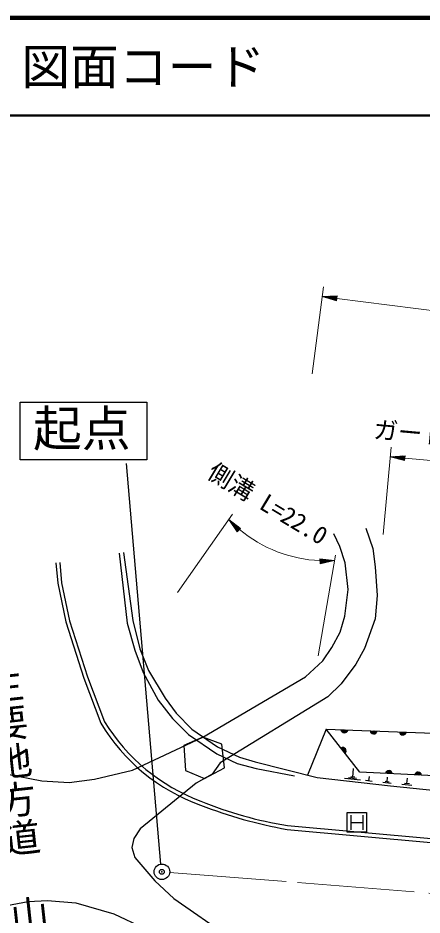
# Model space of a CAD drawing. Units: millimetres, scale not verified. Extents: x 40000 to 680000, y 20000 to 380000.
# Drawn here: x 120041 to 161480, y 287966 to 380000 of the extents above; entities that cross this region are included whole.
import ezdxf
from ezdxf.enums import TextEntityAlignment as Align

# ---------------------------------------------------------------- set-up
doc = ezdxf.new("R2010")
doc.units = ezdxf.units.MM
doc.header["$LTSCALE"] = 1000
doc.header["$PDMODE"] = 32
doc.header["$PDSIZE"] = 500
doc.linetypes.add('CHAIN', pattern=[18.5, 12, -1.5, 3.5, -1.5])
for name, color, linetype, lineweight in [('M-BGD', 7, 'Continuous', 25), ('M-BMK', 2, 'CHAIN', 13), ('M-BMK-SRVR', 3, 'Continuous', 25), ('M-STR-HTXT', 7, 'Continuous', 13), ('M-STR-STR3', 7, 'Continuous', 25), ('M-STR-STRC', 7, 'Continuous', 25), ('M-STR-STRD', 7, 'Continuous', 25), ('M-TTL', 2, 'Continuous', 140), ('M-TTL-LINE', 7, 'Continuous', 50)]:
    doc.layers.add(name, color=color, linetype=linetype, lineweight=lineweight)
doc.layers.add('M-OTRS', color=6, linetype='Continuous')
doc.layers.add('M-TTL-TXT', color=7, linetype='Continuous')
doc.styles.add('@ＭＳ ゴシック', font='')
doc.styles.add('ＭＳ ゴシック', font='')
doc.styles.get('@ＭＳ ゴシック').set_extended_font_data('@MS Gothic')
doc.styles.get('ＭＳ ゴシック').set_extended_font_data('MS Gothic')

msp = doc.modelspace()

# ---------------------------------------------------------------- linework, layer by layer
at = {"layer": 'M-BGD'}
for p, q in [((134677, 293195), (131166, 334277)), ((151652, 307032), (149727, 302333)), ((154370, 302120), (154464, 303000)), ((155172, 301812), (153522, 301987)), ((154771, 301966), (153946, 302054)), ((154576, 302098), (154164, 302142)), ((156034, 301721), (156083, 302182)), ((157898, 301638), (157946, 302096)), ((159933, 301447), (159992, 302000)), ((156380, 301684), (155688, 301757)), ((158314, 301478), (157457, 301569)), ((158112, 301616), (157684, 301661)), ((160437, 301253), (159399, 301363)), ((160192, 301419), (159673, 301474))]:
    msp.add_line(p, q, dxfattribs=at)
for points in [[(120276, 340588), (133273, 340588), (133273, 334658), (120276, 334658)], [(137043, 305364), (137227, 302796), (139178, 301989), (141227, 303065), (140951, 305502), (138986, 306201)]]:
    msp.add_lwpolyline(points, close=True, dxfattribs=at)
for points in [[(130409, 325088), (131251, 317927), (132027, 315156), (132870, 312840), (134422, 310002), (135885, 308117), (137525, 306477), (140452, 304515), (142513, 303517), (144464, 303007), (148411, 302254)], [(130872, 325164), (131818, 318168), (132553, 315262), (133421, 313061), (135128, 310204), (136258, 308667), (137861, 307051), (140489, 305218), (142761, 304180), (144351, 303694), (150710, 302085)], [(176039, 301608), (155111, 302627), (151652, 307032), (176364, 306115)], [(150710, 302085), (158254, 301227), (178512, 299139), (191341, 295660), (218368, 293074), (229724, 291413)]]:
    msp.add_lwpolyline(points, dxfattribs=at)
for centre, radius, start, end in [((153517, 307017), 354, 186.67378, 349.07896), ((153517, 307017), 283, 188.89782, 346.85492), ((153517, 307017), 212, 192.64414, 343.10859), ((153517, 307017), 142, 200.35587, 335.39686), ((153517, 307017), 100, 210.67354, 325.0792), ((156515, 306906), 354, 186.67378, 349.07896), ((156515, 306906), 283, 188.89782, 346.85492), ((156515, 306906), 212, 192.64414, 343.10859), ((156515, 306906), 142, 200.35587, 335.39686), ((156515, 306906), 100, 210.67354, 325.0792), ((159513, 306794), 354, 186.67378, 349.07896), ((159513, 306794), 283, 188.89782, 346.85492), ((159513, 306794), 212, 192.64414, 343.10859), ((159513, 306794), 142, 200.35587, 335.39686), ((159513, 306794), 100, 210.67354, 325.0792), ((153339, 304796), 354, 316.93765, 119.34283), ((153339, 304796), 283, 319.16169, 117.11879), ((153339, 304796), 212, 322.90802, 113.37246), ((153339, 304796), 142, 330.61975, 105.66073), ((153339, 304796), 100, 340.93741, 95.34307), ((158081, 302428), 354, 6.00766, 168.41284), ((158081, 302428), 283, 8.2317, 166.1888), ((158081, 302428), 212, 11.97803, 162.44248), ((158081, 302428), 142, 19.68976, 154.73075), ((158081, 302428), 100, 30.00742, 144.41308), ((161077, 302282), 354, 6.00766, 168.41284), ((161077, 302282), 283, 8.2317, 166.1888), ((161077, 302282), 212, 11.97803, 162.44248), ((161077, 302282), 142, 19.68976, 154.73075), ((161077, 302282), 100, 30.00742, 144.41308)]:
    msp.add_arc(centre, radius, start, end, dxfattribs=at)
at = {"layer": 'M-BMK'}
msp.add_lwpolyline([(135597, 292342), (148722, 291309), (193146, 287722), (209526, 285884)], dxfattribs=at)
at = {"layer": 'M-BMK-SRVR'}
msp.add_circle((134800, 292404), 800, dxfattribs=at)
at = {"layer": 'M-OTRS'}
msp.add_point((134800, 292404), dxfattribs=at)
at = {"layer": 'M-STR-HTXT'}
for p, q in [((150222, 343490), (151375, 352416)), ((151247, 351424), (152767, 351480)), ((151247, 351424), (152703, 350984)), ((151247, 351424), (152735, 351232)), ((152728, 351182), (151538, 351336)), ((152741, 351281), (151551, 351435)), ((151829, 351248), (152722, 351133)), ((151855, 351446), (152748, 351331)), ((152716, 351083), (152121, 351160)), ((152754, 351381), (152159, 351457)), ((152412, 351072), (152709, 351033)), ((152463, 351469), (152760, 351430)), ((152703, 350984), (152767, 351480)), ((152735, 351232), (227545, 341570)), ((157502, 327012), (158314, 335975)), ((158224, 334979), (159740, 335093)), ((159722, 334894), (158527, 335002)), ((158830, 335025), (159727, 334943)), ((159731, 334993), (159134, 335047)), ((159437, 335070), (159736, 335043)), ((159695, 334595), (159740, 335093)), ((158224, 334979), (159695, 334595)), ((158224, 334979), (159718, 334844)), ((159713, 334794), (158518, 334902)), ((158812, 334825), (159709, 334744)), ((159704, 334694), (159107, 334749)), ((159401, 334672), (159700, 334645)), ((159718, 334844), (177719, 333213)), ((136403, 321047), (142046, 329092)), ((141656, 328537), (142518, 327284)), ((141656, 328537), (142878, 327631)), ((141656, 328537), (142698, 327458)), ((142662, 327423), (141829, 328286)), ((142734, 327492), (141901, 328356)), ((142001, 328036), (142626, 327388)), ((142145, 328175), (142770, 327527)), ((142590, 327353), (142173, 327785)), ((142806, 327562), (142389, 327993)), ((142634, 327812), (142842, 327596)), ((142346, 327535), (142554, 327319)), ((142518, 327284), (142878, 327631)), ((150836, 314561), (152594, 324894)), ((152501, 324346), (150988, 324497)), ((150988, 324497), (151021, 323998)), ((151291, 324467), (150991, 324447)), ((150994, 324397), (151593, 324436)), ((151896, 324406), (150998, 324347)), ((151001, 324297), (152198, 324376)), ((152501, 324346), (151004, 324247)), ((151008, 324197), (152205, 324276)), ((151909, 324207), (151011, 324148)), ((151014, 324098), (151613, 324137)), ((151317, 324067), (151017, 324048)), ((152501, 324346), (151021, 323998))]:
    msp.add_line(p, q, dxfattribs=at)
msp.add_arc((151595, 338127), 13811, 230.20117, 267.53844, dxfattribs=at)
at = {"layer": 'M-STR-STR3'}
for points in [[(155701, 327674), (156449, 325565), (156686, 323674), (156863, 320747), (156666, 318343), (155582, 315298), (154696, 313702), (153198, 311692), (151819, 310352), (140793, 303588)], [(108668, 308473), (114107, 304585), (116373, 303284), (118955, 302417), (122482, 301727), (125281, 301580), (127882, 301915), (131784, 302821), (138986, 306201), (149539, 312393), (151313, 314049), (152229, 315408), (153067, 316977), (153566, 318645), (153907, 321365), (153605, 324091), (153040, 325785), (152423, 327073)], [(140793, 303588), (139953, 302418), (138300, 301502), (132577, 296797), (131916, 295805), (131712, 294889), (132017, 293888), (134086, 291472), (136036, 289666), (141745, 285709)], [(118887, 288945), (121075, 289364), (123065, 289472), (125981, 289216), (129883, 288078), (132911, 286661), (140337, 282117), (141512, 282028), (147432, 278004), (148902, 276574), (150439, 274594), (151444, 272680), (152228, 270699), (152819, 268009), (152863, 264972), (152361, 262925), (151843, 261595), (147380, 252764), (143123, 244635)]]:
    msp.add_lwpolyline(points, dxfattribs=at)
at = {"layer": 'M-STR-STRC'}
for p, q in [((153788, 296476), (153788, 298476)), ((153788, 298476), (155788, 298476)), ((154163, 298226), (154163, 296726)), ((155413, 298226), (155413, 296726)), ((155788, 298476), (155788, 296476)), ((154163, 297476), (155413, 297476)), ((155788, 296476), (153788, 296476))]:
    msp.add_line(p, q, dxfattribs=at)
at = {"layer": 'M-STR-STRD'}
for points in [[(123931, 324107), (124117, 322001), (124953, 318037), (126781, 312266), (128536, 307662)], [(124330, 324143), (124514, 322060), (125341, 318139), (127159, 312398), (128909, 307804)], [(147634, 296753), (214871, 290667), (229355, 288620)], [(147670, 297151), (214917, 291064), (229411, 289016)]]:
    msp.add_lwpolyline(points, dxfattribs=at)
for centre, radius, start, end in [((145427, 317761), 19680, 210.87377, 250.20916), ((145753, 318179), 19782, 211.63029, 249.37898), ((156001, 343596), 47585, 248.76195, 259.87301), ((153962, 336350), 39701, 247.52661, 260.88189)]:
    msp.add_arc(centre, radius, start, end, dxfattribs=at)
at = {"layer": 'M-TTL'}
msp.add_line((680000, 380000), (40000, 380000), dxfattribs=at)
at = {"layer": 'M-TTL-LINE'}
msp.add_line((40000, 370000), (680000, 370000), dxfattribs=at)

# ---------------------------------------------------------------- texts
at = {"layer": 'M-BGD', "style": 'ＭＳ ゴシック'}
msp.add_text('起点', height=3666, dxfattribs=at).set_placement((121590, 337886), align=Align.MIDDLE_LEFT)
at = {"layer": 'M-BGD', "style": '@ＭＳ ゴシック'}
msp.add_text('主要地方道\u3000山口防府線', height=2887, rotation=276.233, dxfattribs=at).set_placement((118451, 291749), align=Align.BOTTOM_CENTER)
at = {"layer": 'M-STR-HTXT', "style": 'ＭＳ ゴシック'}
for s, rotation, p in [('ガードパイプ  L=25.0', 354.823, (168827, 335223)), ('側溝 L=22.0', 328.995, (144909, 328933))]:
    msp.add_text(s, height=1833, rotation=rotation, dxfattribs=at).set_placement(p, align=Align.BOTTOM_CENTER)
at = {"layer": 'M-TTL-TXT', "style": 'ＭＳ ゴシック'}
msp.add_text('図面コード', height=3666, dxfattribs=at).set_placement((120380, 375000), align=Align.MIDDLE_LEFT)

doc.saveas('drawing.dxf')
